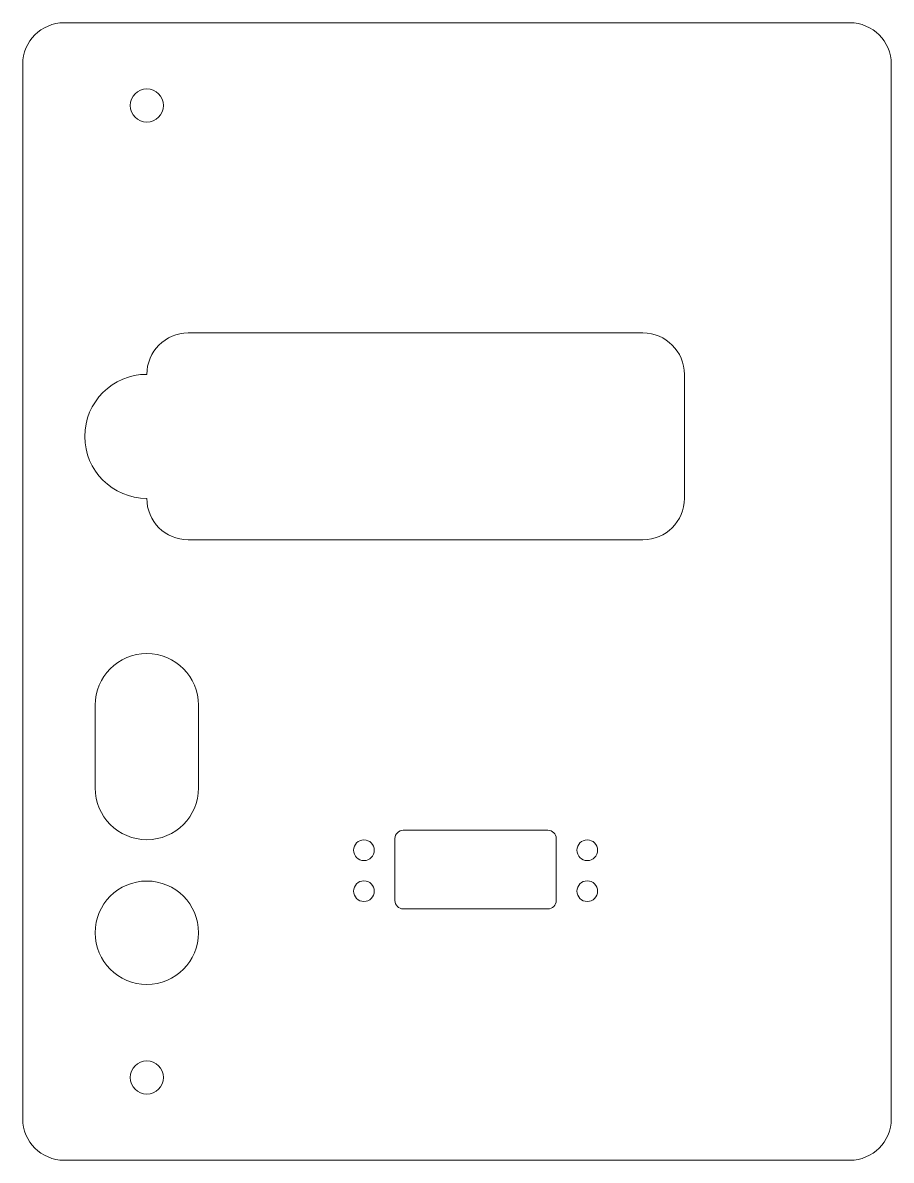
# Model space of a CAD drawing. Header units: millimetres. Extents: x 0 to 210, y 0 to 275.
import ezdxf

# ---------------------------------------------------------------- set-up
doc = ezdxf.new("R2010")
doc.units = ezdxf.units.MM
doc.layers.add('1', color=7, linetype='Continuous', true_color=0xffffff)

msp = doc.modelspace()

# ---------------------------------------------------------------- linework, layer by layer
at = {"layer": '1', "color": 30, "linetype": 'Continuous', "lineweight": 13}
for p, q in [((200, 275), (10, 275)), ((0, 265), (0, 10)), ((210, 10), (210, 265)), ((40, 200), (149.973584, 200)), ((159.973584, 190), (159.973584, 160)), ((149.973584, 150), (40, 150)), ((17.5, 90), (17.5, 110)), ((42.5, 110), (42.5, 90)), ((92, 79.778135), (127, 79.778135)), ((90, 62.778135), (90, 77.778135)), ((129, 77.778135), (129, 62.778135)), ((127, 60.778135), (92, 60.778135)), ((10, 0), (200, 0))]:
    msp.add_line(p, q, dxfattribs=at)
for centre, radius in [((30, 255), 4), ((82.5, 74.95), 2.5), ((136.5, 74.95), 2.5), ((30, 55), 12.5), ((82.5, 65.05), 2.5), ((136.5, 65.05), 2.5), ((30, 20), 4)]:
    msp.add_circle(centre, radius, dxfattribs=at)
for centre, radius, start, end in [((10, 265), 10, 90, 180), ((200, 265), 10, 0, 90), ((40, 190), 10, 90, 180), ((149.973584, 190), 10, 360, 90), ((30, 175), 15, 90, 270), ((40, 160), 10, 180, 270), ((149.973584, 160), 10, 270, 360), ((30, 110), 12.5, 0, 180), ((30, 90), 12.5, 180, 0), ((92, 77.778135), 2, 90, 180), ((127, 77.778135), 2, 0, 90), ((92, 62.778135), 2, 180, 270), ((127, 62.778135), 2, 270, 0), ((10, 10), 10, 180, 270), ((200, 10), 10, 270, 0)]:
    msp.add_arc(centre, radius, start, end, dxfattribs=at)

doc.saveas('drawing.dxf')
